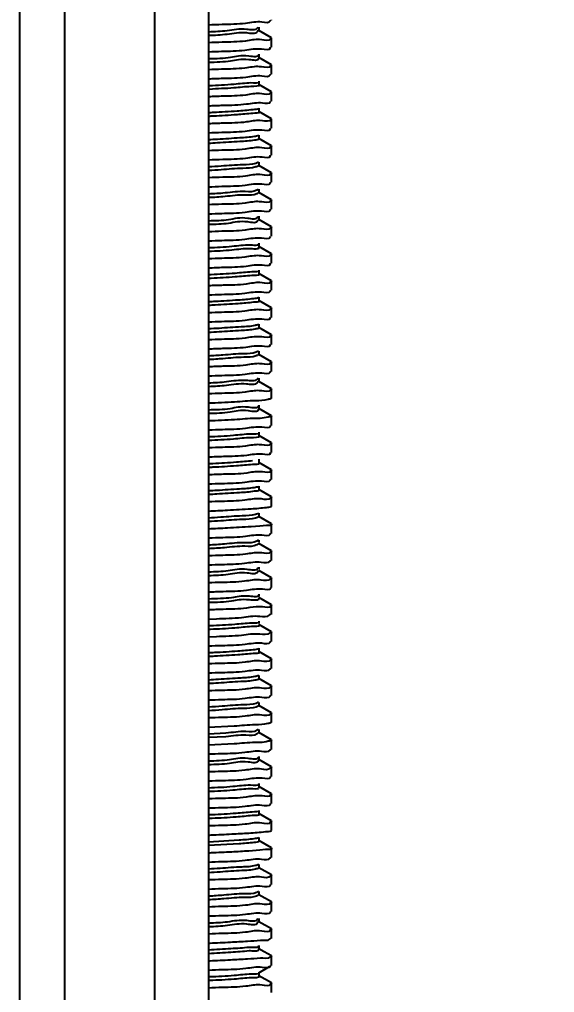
# Model space of a CAD drawing. Extents: x -452079 to 117456, y 3902 to 836955.
# Drawn here: x -256841.9 to -256644.4, y 690894.3 to 691253.5 of the extents above; entities that cross this region are included whole.
import ezdxf
from ezdxf import colors
from ezdxf.entities.mleader import LeaderData, LeaderLine
from ezdxf.math import Vec2, Vec3

# ---------------------------------------------------------------- set-up
doc = ezdxf.new("R2010")
doc.units = 0
doc.header["$LTSCALE"] = 1000
doc.header["$MEASUREMENT"] = 0
doc.linetypes.add('AUDIT_D_160901175043-111', pattern=[0])
doc.linetypes.add('AUDIT_D_160901175043-122', pattern=[0])
doc.layers.add('总说明', color=2, linetype='Continuous')
doc.styles.add('标题文字', font='txt.shx', dxfattribs={"bigfont": 'hztxt.shx'})

msp = doc.modelspace()

# ---------------------------------------------------------------- linework, layer by layer
at = {"layer": '总说明', "color": 2, "linetype": 'Continuous'}
for p, q in [((-256841.87, 691652.51), (-256841.87, 689525.59)), ((-256825.25, 691652.51), (-256825.25, 689525.59)), ((-256792.02, 691652.51), (-256792.02, 689525.59)), ((-256772.08, 691652.51), (-256772.08, 689525.59))]:
    msp.add_line(p, q, dxfattribs=at)
at = {"layer": '总说明', "color": 133, "linetype": 'Continuous'}
for p, q in [((-256748.91, 691253.22), (-256748.81, 691253.33)), ((-256753.84, 691250.7), (-256754.04, 691250.38)), ((-256753.8, 691249.48), (-256754.04, 691249.05)), ((-256748.91, 691246.8), (-256753.53, 691249.47)), ((-256753.42, 691249.35), (-256753.42, 691250.68)), ((-256752.39, 691246.01), (-256753.26, 691246.09)), ((-256749.18, 691246.71), (-256749.24, 691246.4)), ((-256748.91, 691246.8), (-256748.81, 691246.69)), ((-256748.81, 691243.36), (-256748.81, 691246.69)), ((-256748.91, 691243.25), (-256748.81, 691243.36)), ((-256753.78, 691239.23), (-256753.75, 691239.16)), ((-256748.91, 691236.83), (-256753.53, 691239.5)), ((-256753.42, 691239.38), (-256753.42, 691240.71)), ((-256752.53, 691236.03), (-256753.26, 691236.09)), ((-256749.22, 691236.68), (-256749.22, 691236.46)), ((-256748.91, 691236.83), (-256748.81, 691236.72)), ((-256748.81, 691233.39), (-256748.81, 691236.72)), ((-256748.91, 691233.28), (-256748.81, 691233.39)), ((-256748.91, 691226.86), (-256753.53, 691229.53)), ((-256753.42, 691229.41), (-256753.42, 691230.74)), ((-256752.39, 691226.07), (-256753.26, 691226.15)), ((-256749.18, 691226.77), (-256749.24, 691226.46)), ((-256748.91, 691226.86), (-256748.81, 691226.75)), ((-256748.81, 691223.42), (-256748.81, 691226.75)), ((-256753.42, 691219.44), (-256753.42, 691220.77)), ((-256748.91, 691223.32), (-256748.81, 691223.42)), ((-256748.91, 691216.89), (-256753.53, 691219.56)), ((-256748.91, 691216.89), (-256748.81, 691216.78)), ((-256752.18, 691216.12), (-256753.16, 691216.19)), ((-256748.91, 691213.35), (-256748.81, 691213.46)), ((-256748.81, 691213.45), (-256748.81, 691216.78)), ((-256753.42, 691209.47), (-256753.42, 691210.8)), ((-256748.91, 691206.92), (-256753.53, 691209.59)), ((-256752.44, 691206.13), (-256753.26, 691206.2)), ((-256749.2, 691206.77), (-256749.2, 691206.55)), ((-256748.91, 691206.92), (-256748.81, 691206.81)), ((-256748.81, 691203.48), (-256748.81, 691206.81)), ((-256748.91, 691203.38), (-256748.81, 691203.48)), ((-256753.6, 691200.83), (-256754.66, 691200.4)), ((-256748.91, 691196.95), (-256753.53, 691199.62)), ((-256753.42, 691199.5), (-256753.42, 691200.83)), ((-256752.36, 691196.16), (-256753.16, 691196.24)), ((-256749.19, 691196.81), (-256749.2, 691196.56)), ((-256748.91, 691196.95), (-256748.81, 691196.84)), ((-256748.81, 691193.51), (-256748.81, 691196.84)), ((-256748.91, 691193.41), (-256748.81, 691193.51)), ((-256753.73, 691190.92), (-256754.24, 691190.51)), ((-256753.65, 691189.69), (-256754.24, 691189.18)), ((-256748.91, 691186.98), (-256753.53, 691189.65)), ((-256753.42, 691189.53), (-256753.42, 691190.86)), ((-256752.47, 691186.18), (-256753.26, 691186.26)), ((-256749.19, 691186.89), (-256749.25, 691186.58)), ((-256748.91, 691186.98), (-256748.81, 691186.87)), ((-256748.81, 691183.54), (-256748.81, 691186.87)), ((-256748.91, 691183.44), (-256748.81, 691183.54)), ((-256753.88, 691180.8), (-256753.91, 691180.62)), ((-256753.87, 691179.57), (-256753.91, 691179.29)), ((-256748.91, 691177.01), (-256753.53, 691179.68)), ((-256753.42, 691179.56), (-256753.42, 691180.89)), ((-256752.49, 691176.21), (-256753.26, 691176.29)), ((-256749.18, 691176.95), (-256749.27, 691176.61)), ((-256748.91, 691177.01), (-256748.81, 691176.9)), ((-256748.81, 691173.57), (-256748.81, 691176.9)), ((-256753.42, 691169.59), (-256753.42, 691170.92)), ((-256748.91, 691173.47), (-256748.81, 691173.58)), ((-256748.91, 691167.04), (-256753.53, 691169.71)), ((-256749.23, 691166.9), (-256749.23, 691166.67)), ((-256748.91, 691167.04), (-256748.81, 691166.93)), ((-256748.81, 691163.6), (-256748.81, 691166.93)), ((-256752.56, 691166.23), (-256753.26, 691166.3)), ((-256748.91, 691163.5), (-256748.81, 691163.6)), ((-256748.91, 691157.07), (-256753.53, 691159.74)), ((-256753.42, 691159.62), (-256753.42, 691160.95)), ((-256752.28, 691156.29), (-256753.16, 691156.37)), ((-256749.18, 691156.94), (-256749.2, 691156.68)), ((-256748.91, 691157.07), (-256748.81, 691156.96)), ((-256748.81, 691153.63), (-256748.81, 691156.96)), ((-256748.91, 691153.53), (-256748.81, 691153.63)), ((-256748.91, 691147.1), (-256753.53, 691149.77)), ((-256753.42, 691149.65), (-256753.42, 691150.98)), ((-256752.56, 691146.3), (-256753.26, 691146.37)), ((-256749.22, 691147.02), (-256749.28, 691146.72)), ((-256748.91, 691147.1), (-256748.81, 691146.99)), ((-256748.81, 691143.66), (-256748.81, 691146.99)), ((-256748.91, 691143.56), (-256748.81, 691143.67)), ((-256748.91, 691137.13), (-256753.53, 691139.8)), ((-256753.42, 691139.68), (-256753.42, 691141.01)), ((-256752.48, 691136.33), (-256753.26, 691136.4)), ((-256749.21, 691136.98), (-256749.21, 691136.76)), ((-256748.91, 691137.13), (-256748.81, 691137.02)), ((-256748.81, 691133.69), (-256748.81, 691137.02)), ((-256753.65, 691131.07), (-256754.47, 691130.65)), ((-256753.42, 691129.71), (-256753.42, 691131.04)), ((-256748.91, 691133.59), (-256748.81, 691133.69)), ((-256748.91, 691127.16), (-256753.53, 691129.83)), ((-256748.91, 691127.16), (-256748.81, 691127.05)), ((-256752.31, 691126.38), (-256753.16, 691126.45)), ((-256749.19, 691127), (-256749.18, 691126.79)), ((-256748.91, 691123.62), (-256748.81, 691123.73)), ((-256748.81, 691123.73), (-256748.81, 691127.05)), ((-256753.81, 691121.11), (-256754.09, 691120.76)), ((-256753.75, 691119.89), (-256754.09, 691119.43)), ((-256753.42, 691119.74), (-256753.42, 691121.07)), ((-256748.91, 691117.19), (-256753.53, 691119.86)), ((-256752.45, 691116.4), (-256753.26, 691116.47)), ((-256749.19, 691117.09), (-256749.24, 691116.8)), ((-256748.91, 691117.19), (-256748.81, 691117.08)), ((-256748.81, 691113.76), (-256748.81, 691117.08)), ((-256748.91, 691113.65), (-256748.81, 691113.75)), ((-256753.82, 691109.65), (-256753.79, 691109.54)), ((-256753.8, 691110.91), (-256753.79, 691110.87)), ((-256748.91, 691107.22), (-256753.53, 691109.89)), ((-256753.42, 691109.77), (-256753.42, 691111.1)), ((-256753.07, 691106.26), (-256754.76, 691106.23)), ((-256748.91, 691107.22), (-256748.81, 691107.11)), ((-256748.81, 691103.79), (-256748.81, 691107.11)), ((-256748.91, 691103.68), (-256748.81, 691103.79)), ((-256748.91, 691097.25), (-256753.53, 691099.92)), ((-256753.42, 691099.8), (-256753.42, 691101.13)), ((-256752.39, 691096.46), (-256753.26, 691096.54)), ((-256749.2, 691097.13), (-256749.22, 691096.86)), ((-256748.91, 691097.25), (-256748.81, 691097.14)), ((-256748.81, 691093.82), (-256748.81, 691097.14)), ((-256753.42, 691089.83), (-256753.42, 691091.16)), ((-256748.91, 691093.71), (-256748.81, 691093.82)), ((-256748.91, 691087.28), (-256753.53, 691089.95)), ((-256752.18, 691086.51), (-256753.16, 691086.58)), ((-256748.91, 691087.28), (-256748.81, 691087.17)), ((-256748.81, 691083.85), (-256748.81, 691087.17)), ((-256753.42, 691079.86), (-256753.42, 691081.19)), ((-256748.91, 691083.74), (-256748.81, 691083.84)), ((-256748.91, 691077.31), (-256753.53, 691079.98)), ((-256749.21, 691077.24), (-256749.28, 691076.92)), ((-256748.91, 691077.31), (-256748.81, 691077.2)), ((-256748.81, 691073.88), (-256748.81, 691077.2)), ((-256752.53, 691076.51), (-256753.26, 691076.58)), ((-256748.91, 691073.77), (-256748.81, 691073.88)), ((-256753.59, 691071.2), (-256754.74, 691070.78)), ((-256748.91, 691067.34), (-256753.53, 691070.01)), ((-256753.42, 691069.89), (-256753.42, 691071.22)), ((-256753.11, 691066.44), (-256756.32, 691066.24)), ((-256750.74, 691066.73), (-256753.11, 691066.44)), ((-256748.91, 691067.34), (-256748.81, 691067.23)), ((-256748.81, 691063.91), (-256748.81, 691067.23)), ((-256748.91, 691063.8), (-256748.81, 691063.91)), ((-256753.7, 691061.31), (-256754.3, 691060.89)), ((-256748.91, 691057.37), (-256753.53, 691060.04)), ((-256753.42, 691060.58), (-256753.42, 691061.25)), ((-256752.43, 691056.58), (-256753.26, 691056.65)), ((-256749.18, 691057.3), (-256749.26, 691056.97)), ((-256748.91, 691057.37), (-256748.81, 691057.26)), ((-256748.81, 691053.94), (-256748.81, 691057.26)), ((-256748.91, 691053.83), (-256748.81, 691053.94)), ((-256753.87, 691051.24), (-256753.95, 691051)), ((-256753.84, 691050.1), (-256753.95, 691049.67)), ((-256748.91, 691047.4), (-256753.53, 691050.07)), ((-256753.42, 691050.61), (-256753.42, 691051.28)), ((-256752.62, 691046.59), (-256753.26, 691046.66)), ((-256749.23, 691047.32), (-256749.29, 691047.02)), ((-256748.91, 691047.4), (-256748.81, 691047.29)), ((-256748.81, 691043.97), (-256748.81, 691047.29)), ((-256753.42, 691040.64), (-256753.42, 691041.31)), ((-256748.91, 691043.86), (-256748.81, 691043.97)), ((-256753.78, 691039.92), (-256753.69, 691039.78)), ((-256748.91, 691037.43), (-256753.53, 691040.1)), ((-256748.91, 691037.43), (-256748.81, 691037.32)), ((-256748.81, 691034), (-256748.81, 691037.32)), ((-256752.17, 691036.66), (-256753.25, 691036.74)), ((-256748.91, 691033.89), (-256748.81, 691034)), ((-256772.08, 691032.19), (-256769.15, 691032.32)), ((-256748.91, 691027.46), (-256753.53, 691030.13)), ((-256753.42, 691030.67), (-256753.42, 691031.34)), ((-256771.41, 691029.66), (-256772.08, 691029.62)), ((-256771.41, 691028.33), (-256772.08, 691028.29)), ((-256749.11, 691027.49), (-256749.44, 691027.07)), ((-256748.91, 691027.46), (-256748.81, 691027.35)), ((-256748.81, 691024.03), (-256748.81, 691027.35)), ((-256769.15, 691025.67), (-256772.08, 691025.54)), ((-256748.91, 691023.92), (-256748.81, 691024.03)), ((-256748.91, 691017.49), (-256753.53, 691020.16)), ((-256753.42, 691020.04), (-256753.42, 691021.37)), ((-256752.49, 691016.69), (-256753.26, 691016.77)), ((-256749.19, 691017.41), (-256749.26, 691017.1)), ((-256748.91, 691017.49), (-256748.81, 691017.38)), ((-256748.81, 691014.06), (-256748.81, 691017.38)), ((-256748.91, 691013.95), (-256748.81, 691014.06)), ((-256748.91, 691007.52), (-256753.53, 691010.19)), ((-256753.42, 691010.07), (-256753.42, 691011.4)), ((-256752.51, 691006.72), (-256753.26, 691006.79)), ((-256749.21, 691007.45), (-256749.28, 691007.13)), ((-256748.91, 691007.52), (-256748.81, 691007.41)), ((-256748.81, 691004.09), (-256748.81, 691007.41)), ((-256753.63, 691001.45), (-256754.54, 691001.03)), ((-256753.42, 691000.1), (-256753.42, 691001.43)), ((-256748.91, 691003.98), (-256748.81, 691004.09)), ((-256748.91, 690997.55), (-256753.53, 691000.22)), ((-256752.48, 690996.75), (-256753.26, 690996.83)), ((-256749.18, 690997.48), (-256749.27, 690997.15)), ((-256748.91, 690997.55), (-256748.81, 690997.44)), ((-256748.81, 690994.12), (-256748.81, 690997.44)), ((-256772.08, 690992.31), (-256762.65, 690992.75)), ((-256753.78, 690991.52), (-256754.14, 690991.14)), ((-256753.42, 690990.13), (-256753.42, 690991.46)), ((-256748.91, 690994.01), (-256748.81, 690994.12)), ((-256765.66, 690990.09), (-256772.08, 690989.74)), ((-256765.66, 690988.76), (-256772.08, 690988.41)), ((-256753.71, 690990.29), (-256754.14, 690989.81)), ((-256748.91, 690987.58), (-256753.53, 690990.25)), ((-256748.91, 690987.58), (-256748.81, 690987.47)), ((-256748.81, 690984.15), (-256748.81, 690987.47)), ((-256762.65, 690986.11), (-256772.08, 690985.66)), ((-256753.07, 690986.6), (-256754.91, 690986.58)), ((-256748.91, 690984.04), (-256748.81, 690984.15)), ((-256753.85, 690980.08), (-256753.83, 690979.92)), ((-256753.84, 690981.33), (-256753.83, 690981.24)), ((-256748.91, 690977.61), (-256753.53, 690980.28)), ((-256753.42, 690980.16), (-256753.42, 690981.49)), ((-256752.57, 690976.81), (-256753.26, 690976.87)), ((-256749.22, 690977.53), (-256749.29, 690977.23)), ((-256748.91, 690977.61), (-256748.81, 690977.5)), ((-256748.81, 690974.18), (-256748.81, 690977.5)), ((-256748.91, 690974.07), (-256748.81, 690974.18)), ((-256748.91, 690967.64), (-256753.53, 690970.31)), ((-256753.42, 690970.19), (-256753.42, 690971.52)), ((-256752.26, 690966.87), (-256753.16, 690966.94)), ((-256749.18, 690967.5), (-256749.19, 690967.25)), ((-256748.91, 690967.64), (-256748.81, 690967.53)), ((-256748.81, 690964.21), (-256748.81, 690967.53)), ((-256748.91, 690964.1), (-256748.81, 690964.21)), ((-256748.91, 690957.67), (-256753.53, 690960.34)), ((-256753.42, 690960.22), (-256753.42, 690961.55)), ((-256752.48, 690956.87), (-256753.26, 690956.95)), ((-256749.21, 690957.52), (-256749.21, 690957.3)), ((-256748.91, 690957.67), (-256748.81, 690957.56)), ((-256748.81, 690954.24), (-256748.81, 690957.56)), ((-256753.42, 690950.25), (-256753.42, 690951.58)), ((-256748.91, 690954.13), (-256748.81, 690954.24)), ((-256760.82, 690950.53), (-256772.08, 690949.86)), ((-256760.82, 690949.2), (-256772.08, 690948.53)), ((-256748.91, 690947.7), (-256753.53, 690950.37)), ((-256748.91, 690947.7), (-256748.81, 690947.59)), ((-256748.81, 690944.27), (-256748.81, 690947.59)), ((-256753.13, 690946.83), (-256757.18, 690946.54)), ((-256751.11, 690947.05), (-256753.13, 690946.83)), ((-256748.91, 690944.16), (-256748.81, 690944.27)), ((-256748.91, 690937.73), (-256753.53, 690940.4)), ((-256753.42, 690940.28), (-256753.42, 690941.61)), ((-256752.5, 690936.93), (-256753.26, 690937)), ((-256749.2, 690937.67), (-256749.28, 690937.34)), ((-256748.91, 690937.73), (-256748.81, 690937.62)), ((-256748.81, 690934.3), (-256748.81, 690937.62)), ((-256748.91, 690934.19), (-256748.81, 690934.3)), ((-256753.68, 690931.69), (-256754.36, 690931.27)), ((-256748.91, 690927.76), (-256753.53, 690930.43)), ((-256753.42, 690930.31), (-256753.42, 690931.64)), ((-256752.35, 690926.98), (-256753.16, 690927.05)), ((-256749.19, 690927.6), (-256749.18, 690927.4)), ((-256748.91, 690927.76), (-256748.81, 690927.65)), ((-256748.81, 690924.33), (-256748.81, 690927.65)), ((-256748.91, 690924.22), (-256748.81, 690924.33)), ((-256753.86, 690921.67), (-256754, 690921.38)), ((-256753.82, 690920.45), (-256754, 690920.05)), ((-256748.91, 690917.79), (-256753.53, 690920.46)), ((-256753.42, 690920.34), (-256753.42, 690921.67)), ((-256752.39, 690917), (-256753.26, 690917.08)), ((-256749.2, 690917.67), (-256749.22, 690917.4)), ((-256748.91, 690917.79), (-256748.81, 690917.68)), ((-256748.81, 690914.36), (-256748.81, 690917.68)), ((-256753.42, 690910.37), (-256753.42, 690911.7)), ((-256748.91, 690914.25), (-256748.81, 690914.36)), ((-256753.75, 690910.22), (-256753.73, 690910.16)), ((-256751.58, 690909.37), (-256753.53, 690910.49)), ((-256748.91, 690907.82), (-256751.58, 690909.37)), ((-256749.11, 690907.84), (-256749.4, 690907.44)), ((-256748.91, 690907.82), (-256748.81, 690907.71)), ((-256748.91, 690904.28), (-256748.81, 690904.39)), ((-256748.81, 690904.39), (-256748.81, 690907.71)), ((-256753.53, 690901.6), (-256749.59, 690903.88)), ((-256753.42, 690900.4), (-256753.42, 690901.73)), ((-256748.91, 690897.85), (-256753.53, 690900.52)), ((-256749.19, 690897.74), (-256749.22, 690897.45)), ((-256748.91, 690897.85), (-256748.81, 690897.74)), ((-256748.81, 690894.42), (-256748.81, 690897.74)), ((-256752.34, 690897.07), (-256753.16, 690897.14)), ((-256748.91, 690894.31), (-256748.81, 690894.42))]:
    msp.add_line(p, q, dxfattribs=at)
for points, start_tangent, end_tangent in [([(-256772.08, 691251.56), (-256767.09, 691251.75), (-256758.42, 691252.21), (-256752.39, 691252.66)], (0.998881, 0.047296), (0.992451, -0.122643)), ([(-256752.39, 691252.66), (-256749.22, 691253.11), (-256749.19, 691253.26)], (0.992451, -0.122643), (0.121717, 0.992565)), ([(-256754.04, 691250.38), (-256758, 691249.86), (-256765.24, 691249.34), (-256772.08, 691248.89)], (-0.600312, -0.799766), (-0.999632, -0.027141)), ([(-256754.04, 691249.05), (-256758, 691248.53), (-256765.24, 691248.01), (-256772.08, 691247.56)], (-0.600312, -0.799766), (-0.999632, -0.027141)), ([(-256753.26, 691246.09), (-256758.42, 691245.56), (-256767.09, 691245.1), (-256772.08, 691244.92)], (-0.998277, 0.058669), (-0.998881, -0.047296)), ([(-256749.24, 691246.4), (-256752.39, 691246.01)], (-0.319082, -0.947727), (-0.992451, 0.122643)), ([(-256772.08, 691241.59), (-256767.25, 691241.77), (-256758.69, 691242.22), (-256752.53, 691242.67)], (0.998895, 0.047008), (0.993224, -0.116218)), ([(-256752.53, 691242.67), (-256749.22, 691243.14), (-256749.22, 691243.25)], (0.993224, -0.116218), (-0.023199, 0.999731)), ([(-256753.75, 691240.49), (-256757.17, 691239.97), (-256763.96, 691239.45), (-256772.08, 691238.96)], (0.292814, -0.956169), (-0.999615, -0.027745)), ([(-256753.75, 691239.16), (-256757.17, 691238.64), (-256763.96, 691238.12), (-256772.08, 691237.63)], (0.292814, -0.956169), (-0.999615, -0.027745)), ([(-256753.76, 691240.5), (-256753.75, 691240.49)], (0.315738, -0.948846), (0.292815, -0.956169)), ([(-256753.26, 691236.09), (-256758.69, 691235.58), (-256767.25, 691235.13), (-256772.08, 691234.95)], (-0.997592, 0.069359), (-0.998895, -0.047008)), ([(-256749.22, 691236.46), (-256752.53, 691236.03)], (-0.122068, -0.992522), (-0.993224, 0.116218)), ([(-256772.08, 691231.62), (-256766.8, 691231.82), (-256758.33, 691232.27), (-256752.39, 691232.72)], (0.998841, 0.048123), (0.992533, -0.121979)), ([(-256752.39, 691232.72), (-256749.22, 691233.17), (-256749.19, 691233.32)], (0.992533, -0.121979), (0.126768, 0.991932)), ([(-256756.42, 691230.08), (-256762.74, 691229.56), (-256771.82, 691229.03), (-256772.08, 691229.02)], (-0.999328, -0.036646), (-0.999003, -0.04465)), ([(-256756.42, 691228.75), (-256762.74, 691228.23), (-256771.82, 691227.71), (-256772.08, 691227.69)], (-0.999328, -0.036646), (-0.999003, -0.04465)), ([(-256753.55, 691230.59), (-256756.42, 691230.08)], (0.608518, -0.79354), (-0.999328, -0.036646)), ([(-256753.57, 691229.28), (-256753.55, 691229.27), (-256756.42, 691228.75)], (0.655154, -0.755495), (-0.999328, -0.036646)), ([(-256753.26, 691226.15), (-256758.33, 691225.63), (-256766.8, 691225.18), (-256772.08, 691224.98)], (-0.998401, 0.056532), (-0.998841, -0.048123)), ([(-256749.24, 691226.46), (-256752.39, 691226.07)], (-0.325584, -0.945513), (-0.992533, 0.121979)), ([(-256772.08, 691221.65), (-256766.72, 691221.86), (-256758.07, 691222.32), (-256752.18, 691222.77)], (0.998844, 0.048068), (0.994397, -0.10571)), ([(-256753.49, 691220.59), (-256755.75, 691220.19)], (-0.807946, -0.589257), (-0.994213, -0.107428)), ([(-256752.18, 691222.77), (-256749.17, 691223.21), (-256749.17, 691223.29)], (0.994397, -0.10571), (-0.079279, 0.996852)), ([(-256755.75, 691220.19), (-256761.58, 691219.66), (-256770.29, 691219.14), (-256772.08, 691219.05)], (-0.994213, -0.107428), (-0.998643, -0.052069)), ([(-256755.75, 691218.86), (-256761.58, 691218.34), (-256770.29, 691217.81), (-256772.08, 691217.72)], (-0.994213, -0.107428), (-0.998643, -0.052069)), ([(-256753.46, 691219.4), (-256753.44, 691219.38), (-256755.75, 691218.86)], (0.662529, -0.749036), (-0.994213, -0.107428)), ([(-256753.16, 691216.19), (-256758.07, 691215.67), (-256766.72, 691215.21), (-256772.08, 691215.01)], (-0.99905, 0.043586), (-0.998844, -0.048068)), ([(-256752.44, 691212.77), (-256749.2, 691213.23), (-256749.2, 691213.33)], (0.993561, -0.113295), (-0.044825, 0.998995)), ([(-256749.18, 691216.72), (-256749.17, 691216.57), (-256752.18, 691216.12)], (0.147216, -0.989104), (-0.994397, 0.10571)), ([(-256772.08, 691211.68), (-256767.23, 691211.86), (-256758.56, 691212.32), (-256752.44, 691212.77)], (0.998895, 0.046996), (0.993561, -0.113295)), ([(-256755.17, 691210.29), (-256760.49, 691209.77), (-256768.82, 691209.25), (-256772.08, 691209.07)], (-0.983389, -0.181512), (-0.99861, -0.052711)), ([(-256753.54, 691210.71), (-256755.17, 691210.29)], (-0.886759, -0.462232), (-0.983389, -0.181512)), ([(-256755.17, 691208.96), (-256760.49, 691208.44), (-256768.82, 691207.92), (-256772.08, 691207.74)], (-0.983389, -0.181512), (-0.99861, -0.052711)), ([(-256753.26, 691206.2), (-256758.56, 691205.67), (-256767.23, 691205.22), (-256772.08, 691205.04)], (-0.998136, 0.061035), (-0.998895, -0.046996)), ([(-256753.43, 691209.47), (-256755.17, 691208.96)], (-0.427974, -0.903791), (-0.983389, -0.181512)), ([(-256749.2, 691206.55), (-256752.44, 691206.13)], (-0.100875, -0.994899), (-0.993561, 0.113295)), ([(-256772.08, 691201.71), (-256766.86, 691201.91), (-256758.4, 691202.36), (-256752.36, 691202.81)], (0.998847, 0.048007), (0.993239, -0.116085)), ([(-256752.36, 691202.81), (-256749.2, 691203.26), (-256749.19, 691203.38)], (0.993239, -0.116085), (0.005774, 0.999983)), ([(-256754.66, 691200.4), (-256759.47, 691199.88), (-256767.39, 691199.36), (-256772.08, 691199.08)], (-0.95493, -0.29683), (-0.998813, -0.0487)), ([(-256754.66, 691199.07), (-256759.47, 691198.55), (-256767.39, 691198.03), (-256772.08, 691197.75)], (-0.95493, -0.29683), (-0.998813, -0.0487)), ([(-256753.5, 691199.58), (-256754.66, 691199.07)], (-0.688777, -0.724973), (-0.95493, -0.29683)), ([(-256753.16, 691196.24), (-256758.4, 691195.71), (-256766.86, 691195.26), (-256772.08, 691195.07)], (-0.998047, 0.06246), (-0.998847, -0.048007)), ([(-256749.2, 691196.56), (-256752.36, 691196.16)], (-0.179223, -0.983808), (-0.993239, 0.116085)), ([(-256772.08, 691191.74), (-256767.19, 691191.93), (-256758.59, 691192.38), (-256752.47, 691192.83)], (0.998886, 0.047196), (0.992296, -0.123889)), ([(-256752.47, 691192.83), (-256749.23, 691193.28), (-256749.2, 691193.44)], (0.992296, -0.123889), (0.129038, 0.99164)), ([(-256754.24, 691190.51), (-256758.52, 691189.99), (-256766.01, 691189.47), (-256772.08, 691189.08)], (-0.840791, -0.54136), (-0.999283, -0.037857)), ([(-256754.24, 691189.18), (-256758.52, 691188.66), (-256766.01, 691188.14), (-256772.08, 691187.75)], (-0.840791, -0.54136), (-0.999283, -0.037857)), ([(-256753.26, 691186.26), (-256758.59, 691185.73), (-256767.19, 691185.28), (-256772.08, 691185.1)], (-0.99782, 0.065999), (-0.998886, -0.047197)), ([(-256749.25, 691186.58), (-256752.47, 691186.18)], (-0.318638, -0.947876), (-0.992297, 0.123881)), ([(-256772.08, 691181.77), (-256767.24, 691181.95), (-256758.57, 691182.41), (-256752.49, 691182.86)], (0.9989, 0.046897), (0.992188, -0.124754)), ([(-256752.49, 691182.86), (-256749.25, 691183.31), (-256749.2, 691183.5)], (0.992188, -0.124754), (0.205146, 0.978731)), ([(-256753.91, 691180.62), (-256757.64, 691180.1), (-256764.69, 691179.58), (-256772.08, 691179.11)], (-0.240787, -0.970578), (-0.999761, -0.021859)), ([(-256753.91, 691179.29), (-256757.64, 691178.77), (-256764.69, 691178.25), (-256772.08, 691177.78)], (-0.240787, -0.970578), (-0.999761, -0.021859)), ([(-256753.26, 691176.29), (-256758.57, 691175.76), (-256767.24, 691175.31), (-256772.08, 691175.13)], (-0.997858, 0.065415), (-0.9989, -0.046897)), ([(-256749.27, 691176.61), (-256752.49, 691176.21)], (-0.399863, -0.916575), (-0.992188, 0.124754)), ([(-256772.08, 691171.8), (-256767.21, 691171.98), (-256758.72, 691172.43), (-256752.56, 691172.88)], (0.99889, 0.047104), (0.993135, -0.116975)), ([(-256756.85, 691170.21), (-256763.44, 691169.69), (-256772.08, 691169.19)], (-0.999848, 0.017408), (-0.999356, -0.03588)), ([(-256753.66, 691170.73), (-256756.85, 691170.21)], (0.509205, -0.860645), (-0.999848, 0.017408)), ([(-256753.66, 691170.73), (-256753.65, 691170.72)], (0.509204, -0.860646), (0.490604, -0.871383)), ([(-256752.56, 691172.88), (-256749.23, 691173.35), (-256749.22, 691173.46)], (0.993135, -0.116975), (-0.015874, 0.999874)), ([(-256756.85, 691168.88), (-256763.44, 691168.36), (-256772.08, 691167.86)], (-0.999848, 0.017408), (-0.999356, -0.03588)), ([(-256753.67, 691169.42), (-256753.66, 691169.4), (-256756.85, 691168.88)], (0.544306, -0.838887), (-0.999848, 0.017408)), ([(-256749.23, 691166.67), (-256752.56, 691166.23)], (-0.129241, -0.991613), (-0.993135, 0.116975)), ([(-256753.26, 691166.3), (-256758.72, 691165.79), (-256767.21, 691165.34), (-256772.08, 691165.16)], (-0.997421, 0.071777), (-0.99889, -0.047104)), ([(-256772.08, 691161.83), (-256766.67, 691162.04), (-256758.17, 691162.5), (-256752.28, 691162.94)], (0.998829, 0.048377), (0.993415, -0.11457)), ([(-256752.28, 691162.94), (-256749.19, 691163.39), (-256749.18, 691163.5)], (0.993415, -0.11457), (0.007565, 0.999971)), ([(-256756.13, 691160.32), (-256762.24, 691159.8), (-256771.17, 691159.28), (-256772.08, 691159.23)], (-0.997675, -0.068158), (-0.998804, -0.048904)), ([(-256753.5, 691160.84), (-256756.13, 691160.32)], (0.630837, -0.775916), (-0.997675, -0.068158)), ([(-256753.51, 691159.53), (-256753.5, 691159.51), (-256756.13, 691158.99)], (0.686531, -0.727101), (-0.997675, -0.068158)), ([(-256756.13, 691158.99), (-256762.24, 691158.47), (-256771.17, 691157.95), (-256772.08, 691157.9)], (-0.997675, -0.068158), (-0.998804, -0.048904)), ([(-256753.16, 691156.37), (-256758.17, 691155.85), (-256766.67, 691155.39), (-256772.08, 691155.19)], (-0.998532, 0.054161), (-0.998829, -0.048377)), ([(-256749.2, 691156.68), (-256752.28, 691156.29)], (-0.191501, -0.981492), (-0.993415, 0.11457)), ([(-256772.08, 691151.86), (-256767.26, 691152.04), (-256758.69, 691152.49), (-256752.56, 691152.94)], (0.998896, 0.046977), (0.992145, -0.125089)), ([(-256752.56, 691152.94), (-256749.27, 691153.39), (-256749.23, 691153.58)], (0.992145, -0.125089), (0.152492, 0.988305)), ([(-256755.5, 691150.43), (-256761.11, 691149.91), (-256769.66, 691149.39), (-256772.08, 691149.26)], (-0.990656, -0.136386), (-0.998625, -0.052415)), ([(-256755.5, 691149.1), (-256761.11, 691148.58), (-256769.66, 691148.06), (-256772.08, 691147.93)], (-0.990656, -0.136386), (-0.998625, -0.052415)), ([(-256753.51, 691150.83), (-256755.5, 691150.43)], (-0.874525, -0.48498), (-0.990656, -0.136386)), ([(-256753.43, 691149.64), (-256753.42, 691149.62), (-256755.5, 691149.1)], (0.512034, -0.858965), (-0.990656, -0.136386)), ([(-256753.26, 691146.37), (-256758.69, 691145.85), (-256767.26, 691145.4), (-256772.08, 691145.22)], (-0.997338, 0.072918), (-0.998896, -0.046977)), ([(-256749.28, 691146.72), (-256752.56, 691146.3)], (-0.330825, -0.943692), (-0.992145, 0.125089)), ([(-256772.08, 691141.89), (-256767.25, 691142.07), (-256758.63, 691142.53), (-256752.48, 691142.98)], (0.998897, 0.046957), (0.993401, -0.114695)), ([(-256752.48, 691142.98), (-256749.21, 691143.44), (-256749.21, 691143.55)], (0.993401, -0.114695), (-0.035242, 0.999379)), ([(-256754.94, 691140.54), (-256760.05, 691140.02), (-256768.21, 691139.5), (-256772.08, 691139.27)], (-0.97506, -0.221942), (-0.998668, -0.051594)), ([(-256754.94, 691139.21), (-256760.05, 691138.69), (-256768.21, 691138.17), (-256772.08, 691137.94)], (-0.97506, -0.221942), (-0.998668, -0.051594)), ([(-256753.57, 691140.95), (-256754.94, 691140.54)], (-0.877303, -0.479938), (-0.97506, -0.221942)), ([(-256753.45, 691139.71), (-256754.94, 691139.21)], (-0.645817, -0.763493), (-0.97506, -0.221942)), ([(-256753.26, 691136.4), (-256758.63, 691135.88), (-256767.25, 691135.43), (-256772.08, 691135.25)], (-0.997892, 0.064897), (-0.998897, -0.046957)), ([(-256749.21, 691136.76), (-256752.48, 691136.33)], (-0.110289, -0.9939), (-0.993401, 0.114695)), ([(-256772.08, 691131.92), (-256766.76, 691132.13), (-256758.31, 691132.58), (-256752.31, 691133.03)], (0.998839, 0.048165), (0.993885, -0.110416)), ([(-256754.47, 691130.65), (-256759.06, 691130.13), (-256766.8, 691129.61), (-256772.08, 691129.28)], (-0.926954, -0.375174), (-0.998974, -0.045278)), ([(-256752.31, 691133.03), (-256749.18, 691133.48), (-256749.18, 691133.57)], (0.993885, -0.110416), (-0.050487, 0.998725)), ([(-256754.47, 691129.32), (-256759.06, 691128.8), (-256766.8, 691128.28), (-256772.08, 691127.95)], (-0.926954, -0.375174), (-0.998974, -0.045278)), ([(-256753.55, 691129.83), (-256754.47, 691129.32)], (-0.665174, -0.746688), (-0.926954, -0.375174)), ([(-256753.16, 691126.45), (-256758.31, 691125.93), (-256766.76, 691125.48), (-256772.08, 691125.28)], (-0.998447, 0.055708), (-0.998839, -0.048165)), ([(-256752.45, 691123.04), (-256749.23, 691123.5), (-256749.2, 691123.65)], (0.992401, -0.123048), (0.108519, 0.994094)), ([(-256749.18, 691126.79), (-256752.31, 691126.38)], (-0.106056, -0.99436), (-0.993885, 0.110416)), ([(-256772.08, 691121.95), (-256767.15, 691122.14), (-256758.56, 691122.59), (-256752.45, 691123.04)], (0.998881, 0.047288), (0.992401, -0.123048)), ([(-256754.09, 691120.76), (-256758.14, 691120.24), (-256765.45, 691119.72), (-256772.08, 691119.28)], (-0.691608, -0.722273), (-0.999544, -0.030187)), ([(-256754.09, 691119.43), (-256758.14, 691118.91), (-256765.45, 691118.39), (-256772.08, 691117.96)], (-0.691608, -0.722273), (-0.999544, -0.030187)), ([(-256753.26, 691116.47), (-256758.56, 691115.95), (-256767.15, 691115.49), (-256772.08, 691115.31)], (-0.997927, 0.064354), (-0.998881, -0.047288)), ([(-256749.24, 691116.8), (-256752.45, 691116.4)], (-0.297036, -0.954866), (-0.992401, 0.123048)), ([(-256772.08, 691111.94), (-256762.5, 691112.4), (-256754.76, 691112.88)], (0.999271, 0.038179), (0.999899, 0.014226)), ([(-256754.76, 691112.88), (-256750.09, 691113.35), (-256748.97, 691113.75)], (0.999899, 0.014226), (0.859509, 0.51112)), ([(-256753.79, 691110.87), (-256757.3, 691110.35), (-256764.16, 691109.82), (-256772.08, 691109.35)], (0.169916, -0.985459), (-0.999672, -0.025605)), ([(-256753.79, 691109.54), (-256757.3, 691109.02), (-256764.16, 691108.5), (-256772.08, 691108.02)], (0.169916, -0.985459), (-0.999672, -0.025605)), ([(-256754.76, 691106.23), (-256762.5, 691105.75), (-256772.08, 691105.3)], (-0.999899, -0.014226), (-0.999271, -0.038179)), ([(-256750.09, 691106.71), (-256753.07, 691106.26)], (-0.964994, -0.262273), (-0.999217, -0.039577)), ([(-256748.88, 691107.17), (-256750.09, 691106.71)], (-0.702693, -0.711493), (-0.964994, -0.262273)), ([(-256772.08, 691102.01), (-256766.96, 691102.21), (-256758.47, 691102.66), (-256752.39, 691103.11)], (0.998857, 0.04779), (0.992906, -0.118901)), ([(-256752.39, 691103.11), (-256749.21, 691103.56), (-256749.2, 691103.69)], (0.992906, -0.118901), (0.037511, 0.999296)), ([(-256756.54, 691100.45), (-256762.92, 691099.93), (-256772.08, 691099.41)], (-0.999725, -0.023457), (-0.999085, -0.042764)), ([(-256756.54, 691099.13), (-256762.92, 691098.6), (-256772.08, 691098.08)], (-0.999725, -0.023457), (-0.999085, -0.042764)), ([(-256753.57, 691100.97), (-256756.54, 691100.45)], (0.586456, -0.809981), (-0.999725, -0.023457)), ([(-256753.59, 691099.66), (-256753.58, 691099.65), (-256756.54, 691099.13)], (0.634076, -0.773271), (-0.999725, -0.023457)), ([(-256753.26, 691096.54), (-256758.47, 691096.01), (-256766.96, 691095.56), (-256772.08, 691095.37)], (-0.998251, 0.059117), (-0.998857, -0.04779)), ([(-256749.22, 691096.86), (-256752.39, 691096.46)], (-0.217048, -0.976161), (-0.992906, 0.118901)), ([(-256772.08, 691092.04), (-256766.56, 691092.26), (-256758.01, 691092.72), (-256752.18, 691093.16)], (0.998826, 0.048448), (0.994776, -0.102082)), ([(-256752.18, 691093.16), (-256749.15, 691093.61), (-256749.16, 691093.68)], (0.994776, -0.102082), (-0.106244, 0.99434)), ([(-256755.85, 691090.56), (-256761.76, 691090.04), (-256770.53, 691089.52), (-256772.08, 691089.44)], (-0.995299, -0.096851), (-0.998676, -0.051438)), ([(-256755.85, 691089.23), (-256761.76, 691088.71), (-256770.53, 691088.19), (-256772.08, 691088.11)], (-0.995299, -0.096851), (-0.998676, -0.051438)), ([(-256753.47, 691089.78), (-256753.46, 691089.75), (-256755.85, 691089.23)], (0.67988, -0.733323), (-0.995299, -0.096851)), ([(-256753.16, 691086.58), (-256758.01, 691086.07), (-256766.56, 691085.61), (-256772.08, 691085.4)], (-0.999163, 0.0409), (-0.998826, -0.048448)), ([(-256749.17, 691087.11), (-256749.15, 691086.96), (-256752.18, 691086.51)], (0.174037, -0.984739), (-0.994776, 0.102082)), ([(-256772.08, 691082.07), (-256767.23, 691082.25), (-256758.65, 691082.71), (-256752.53, 691083.16)], (0.998892, 0.047055), (0.992157, -0.124997)), ([(-256755.25, 691080.67), (-256760.65, 691080.15), (-256769.05, 691079.63), (-256772.08, 691079.46)], (-0.985739, -0.168282), (-0.998598, -0.052937)), ([(-256753.54, 691081.08), (-256755.25, 691080.67)], (-0.887005, -0.461759), (-0.985739, -0.168282)), ([(-256752.53, 691083.16), (-256749.27, 691083.6), (-256749.23, 691083.79)], (0.992157, -0.124997), (0.16345, 0.986552)), ([(-256755.25, 691079.34), (-256760.65, 691078.82), (-256769.05, 691078.3), (-256772.08, 691078.13)], (-0.985739, -0.168282), (-0.998598, -0.052937)), ([(-256753.42, 691079.86), (-256755.25, 691079.34)], (-0.185893, -0.98257), (-0.985739, -0.168282)), ([(-256749.28, 691076.92), (-256752.53, 691076.51)], (-0.345802, -0.938308), (-0.992157, 0.124997)), ([(-256753.26, 691076.58), (-256758.65, 691076.06), (-256767.23, 691075.61), (-256772.08, 691075.43)], (-0.997534, 0.070186), (-0.998892, -0.047055)), ([(-256756.32, 691072.89), (-256750.74, 691073.38), (-256748.91, 691073.77)], (0.998921, 0.046448), (0.886597, 0.462542)), ([(-256772.08, 691072.06), (-256765.13, 691072.39), (-256756.32, 691072.89)], (0.999127, 0.041782), (0.998921, 0.046448)), ([(-256754.74, 691070.78), (-256759.62, 691070.26), (-256767.61, 691069.74), (-256772.08, 691069.48)], (-0.961899, -0.273406), (-0.99884, -0.048143)), ([(-256753.49, 691069.95), (-256754.74, 691069.45)], (-0.688103, -0.725613), (-0.961899, -0.273406)), ([(-256754.74, 691069.45), (-256759.62, 691068.93), (-256767.61, 691068.41), (-256772.08, 691068.15)], (-0.961899, -0.273406), (-0.99884, -0.048143)), ([(-256756.32, 691066.24), (-256765.13, 691065.74), (-256772.08, 691065.41)], (-0.998921, -0.046448), (-0.999127, -0.041782)), ([(-256748.81, 691067.23), (-256750.74, 691066.73)], (0.105758, -0.994392), (-0.988947, -0.148272)), ([(-256772.08, 691062.13), (-256766.85, 691062.33), (-256758.4, 691062.78), (-256752.43, 691063.22)], (0.998849, 0.047965), (0.992368, -0.123309)), ([(-256752.43, 691063.22), (-256749.24, 691063.67), (-256749.19, 691063.85)], (0.992368, -0.123309), (0.177236, 0.984168)), ([(-256754.3, 691060.89), (-256758.66, 691060.37), (-256766.23, 691059.85), (-256772.08, 691059.48)], (-0.873237, -0.487296), (-0.999189, -0.040262)), ([(-256754.3, 691059.56), (-256758.66, 691059.04), (-256766.23, 691058.52), (-256772.08, 691058.15)], (-0.873237, -0.487296), (-0.999189, -0.040262)), ([(-256753.6, 691060.09), (-256754.3, 691059.56)], (-0.555075, -0.8318), (-0.873237, -0.487296)), ([(-256753.26, 691056.65), (-256758.4, 691056.14), (-256766.85, 691055.69), (-256772.08, 691055.49)], (-0.998235, 0.05938), (-0.998849, -0.047965)), ([(-256749.26, 691056.97), (-256752.43, 691056.58)], (-0.376431, -0.926444), (-0.992368, 0.123309)), ([(-256772.08, 691052.16), (-256767.33, 691052.34), (-256758.77, 691052.79), (-256752.62, 691053.24)], (0.998904, 0.046805), (0.992123, -0.125269)), ([(-256752.62, 691053.24), (-256749.28, 691053.69), (-256749.24, 691053.87)], (0.992123, -0.125269), (0.138161, 0.99041)), ([(-256753.95, 691051), (-256757.78, 691050.48), (-256764.9, 691049.96), (-256772.08, 691049.5)], (-0.393195, -0.919455), (-0.999735, -0.023035)), ([(-256753.95, 691049.67), (-256757.78, 691049.15), (-256764.9, 691048.63), (-256772.08, 691048.17)], (-0.393195, -0.919455), (-0.999735, -0.023035)), ([(-256753.26, 691046.66), (-256758.77, 691046.14), (-256767.33, 691045.69), (-256772.08, 691045.52)], (-0.996939, 0.078188), (-0.998904, -0.046805)), ([(-256749.29, 691047.02), (-256752.62, 691046.59)], (-0.309936, -0.950758), (-0.992123, 0.125269)), ([(-256772.08, 691042.19), (-256766.71, 691042.4), (-256758.06, 691042.86), (-256752.17, 691043.31)], (0.998843, 0.048094), (0.994508, -0.104657)), ([(-256753.69, 691041.11), (-256756.97, 691040.59), (-256763.63, 691040.07), (-256772.08, 691039.58)], (0.445337, -0.895363), (-0.999459, -0.032883)), ([(-256753.69, 691041.11), (-256753.69, 691041.1)], (0.445337, -0.895363), (0.436633, -0.89964)), ([(-256752.17, 691043.31), (-256749.16, 691043.76), (-256749.17, 691043.83)], (0.994508, -0.104657), (-0.087546, 0.99616)), ([(-256753.69, 691039.78), (-256756.97, 691039.26), (-256763.63, 691038.74), (-256772.08, 691038.25)], (0.445337, -0.895363), (-0.999459, -0.032883)), ([(-256749.18, 691037.26), (-256749.16, 691037.11), (-256752.17, 691036.66)], (0.155313, -0.987865), (-0.994508, 0.104657)), ([(-256753.25, 691036.74), (-256758.06, 691036.22), (-256766.71, 691035.75), (-256772.08, 691035.55)], (-0.99936, 0.035767), (-0.998843, -0.048094)), ([(-256753.19, 691033.25), (-256749.44, 691033.72), (-256749.17, 691034.05)], (0.994954, -0.100336), (0.529618, 0.848236)), ([(-256756.24, 691030.7), (-256762.42, 691030.18), (-256771.41, 691029.66)], (-0.998377, -0.056946), (-0.998671, -0.051533)), ([(-256769.15, 691032.32), (-256759.91, 691032.78), (-256753.19, 691033.25)], (0.99896, 0.045596), (0.994954, -0.100336)), ([(-256753.52, 691031.22), (-256756.24, 691030.7)], (0.629538, -0.77697), (-0.998377, -0.056946)), ([(-256756.24, 691029.37), (-256762.42, 691028.85), (-256771.41, 691028.33)], (-0.998377, -0.056946), (-0.998671, -0.051533)), ([(-256753.28, 691026.61), (-256759.91, 691026.14), (-256769.15, 691025.67)], (-0.995613, 0.093564), (-0.99896, -0.045596)), ([(-256753.63, 691029.99), (-256753.52, 691029.89), (-256756.24, 691029.37)], (0.818896, -0.573941), (-0.998377, -0.056946)), ([(-256749.44, 691027.07), (-256753.19, 691026.6), (-256753.28, 691026.61)], (-0.707364, -0.70685), (-0.995613, 0.093564)), ([(-256772.08, 691022.25), (-256767.2, 691022.44), (-256758.61, 691022.89), (-256752.49, 691023.34)], (0.998888, 0.047144), (0.992219, -0.124506)), ([(-256752.49, 691023.34), (-256749.24, 691023.79), (-256749.2, 691023.96)], (0.992219, -0.124506), (0.153643, 0.988126)), ([(-256755.59, 691020.81), (-256761.28, 691020.29), (-256769.9, 691019.77), (-256772.08, 691019.65)], (-0.992117, -0.125316), (-0.998607, -0.052769)), ([(-256755.59, 691019.48), (-256761.28, 691018.96), (-256769.9, 691018.44), (-256772.08, 691018.32)], (-0.992117, -0.125316), (-0.998607, -0.052769)), ([(-256753.51, 691021.21), (-256755.59, 691020.81)], (-0.861057, -0.508509), (-0.992117, -0.125316)), ([(-256753.44, 691020.02), (-256753.43, 691020), (-256755.59, 691019.48)], (0.596848, -0.802355), (-0.992117, -0.125316)), ([(-256753.26, 691016.77), (-256758.61, 691016.24), (-256767.2, 691015.79), (-256772.08, 691015.61)], (-0.997737, 0.067236), (-0.998888, -0.047144)), ([(-256749.26, 691017.1), (-256752.49, 691016.69)], (-0.344118, -0.938927), (-0.992219, 0.124506)), ([(-256772.08, 691012.28), (-256767.21, 691012.47), (-256758.63, 691012.92), (-256752.51, 691013.37)], (0.99889, 0.047098), (0.992166, -0.124929)), ([(-256752.51, 691013.37), (-256749.27, 691013.82), (-256749.22, 691014)], (0.992166, -0.124929), (0.175289, 0.984517)), ([(-256755.02, 691010.92), (-256760.21, 691010.4), (-256768.43, 691009.88), (-256772.08, 691009.66)], (-0.978604, -0.205753), (-0.998642, -0.052101)), ([(-256755.02, 691009.59), (-256760.21, 691009.07), (-256768.43, 691008.55), (-256772.08, 691008.33)], (-0.978604, -0.205753), (-0.998642, -0.052101)), ([(-256753.56, 691011.33), (-256755.02, 691010.92)], (-0.882256, -0.47077), (-0.978604, -0.205753)), ([(-256753.44, 691010.09), (-256755.02, 691009.59)], (-0.601087, -0.799183), (-0.978604, -0.205753)), ([(-256753.26, 691006.79), (-256758.63, 691006.27), (-256767.21, 691005.82), (-256772.08, 691005.64)], (-0.997666, 0.068284), (-0.99889, -0.047098)), ([(-256749.28, 691007.13), (-256752.51, 691006.72)], (-0.36109, -0.932531), (-0.992166, 0.124929)), ([(-256772.08, 691002.31), (-256767.22, 691002.5), (-256758.55, 691002.95), (-256752.48, 691003.4)], (0.998898, 0.046941), (0.992198, -0.124674)), ([(-256752.48, 691003.4), (-256749.25, 691003.85), (-256749.2, 691004.03)], (0.992198, -0.124674), (0.19624, 0.980556)), ([(-256754.54, 691001.03), (-256759.21, 691000.51), (-256767.02, 690999.98), (-256772.08, 690999.67)], (-0.939471, -0.342629), (-0.998908, -0.04672)), ([(-256754.54, 690999.7), (-256759.21, 690999.18), (-256767.02, 690998.66), (-256772.08, 690998.34)], (-0.939471, -0.342629), (-0.998908, -0.04672)), ([(-256753.53, 691000.2), (-256754.54, 690999.7)], (-0.678057, -0.735009), (-0.939471, -0.342629)), ([(-256753.26, 690996.83), (-256758.55, 690996.31), (-256767.22, 690995.85), (-256772.08, 690995.67)], (-0.997901, 0.064753), (-0.998898, -0.046941)), ([(-256749.27, 690997.15), (-256752.48, 690996.75)], (-0.391567, -0.920149), (-0.992198, 0.124674)), ([(-256754.14, 690991.14), (-256758.28, 690990.61), (-256765.66, 690990.09)], (-0.761654, -0.647984), (-0.998241, -0.05929)), ([(-256762.65, 690992.75), (-256754.91, 690993.23)], (0.998623, 0.052464), (0.999946, 0.010379)), ([(-256754.91, 690993.23), (-256750.08, 690993.71), (-256748.99, 690994.13)], (0.999946, 0.010379), (0.843755, 0.536729)), ([(-256754.14, 690989.81), (-256758.28, 690989.29), (-256765.66, 690988.76)], (-0.761654, -0.647984), (-0.998241, -0.05929)), ([(-256750.08, 690987.07), (-256753.07, 690986.6)], (-0.95936, -0.282185), (-0.999374, -0.035371)), ([(-256748.9, 690987.55), (-256750.08, 690987.07)], (-0.693682, -0.720281), (-0.95936, -0.282185)), ([(-256772.08, 690982.37), (-256767.28, 690982.55), (-256758.71, 690983), (-256752.57, 690983.45)], (0.998898, 0.046933), (0.992139, -0.125138)), ([(-256754.91, 690986.58), (-256762.65, 690986.11)], (-0.999946, -0.010379), (-0.998623, -0.052464)), ([(-256752.57, 690983.45), (-256749.28, 690983.9), (-256749.23, 690984.09)], (0.992139, -0.125138), (0.148119, 0.98897)), ([(-256753.83, 690981.24), (-256757.43, 690980.72), (-256764.36, 690980.2), (-256772.08, 690979.73)], (0.025188, -0.999683), (-0.999739, -0.022843)), ([(-256753.83, 690979.92), (-256757.43, 690979.39), (-256764.36, 690978.87), (-256772.08, 690978.4)], (0.025188, -0.999683), (-0.999739, -0.022843)), ([(-256753.26, 690976.87), (-256758.71, 690976.36), (-256767.28, 690975.91), (-256772.08, 690975.73)], (-0.997234, 0.074328), (-0.998898, -0.046933)), ([(-256749.29, 690977.23), (-256752.57, 690976.81)], (-0.32459, -0.945855), (-0.992139, 0.125138)), ([(-256772.08, 690972.41), (-256766.86, 690972.6), (-256758.2, 690973.07), (-256752.26, 690973.51)], (0.998856, 0.047828), (0.993523, -0.113632)), ([(-256752.26, 690973.51), (-256749.18, 690973.96), (-256749.18, 690974.06)], (0.993523, -0.113632), (-0.007665, 0.999971)), ([(-256756.65, 690970.83), (-256763.11, 690970.31), (-256772.08, 690969.8)], (-0.999958, -0.009208), (-0.999184, -0.040395)), ([(-256756.65, 690969.5), (-256763.11, 690968.98), (-256772.08, 690968.47)], (-0.999958, -0.009208), (-0.999184, -0.040395)), ([(-256753.6, 690971.34), (-256756.65, 690970.83)], (0.557402, -0.830243), (-0.999958, -0.009208)), ([(-256753.62, 690970.04), (-256753.61, 690970.02), (-256756.65, 690969.5)], (0.606904, -0.794775), (-0.999958, -0.009208)), ([(-256753.16, 690966.94), (-256758.2, 690966.42), (-256766.86, 690965.96), (-256772.08, 690965.76)], (-0.998614, 0.05264), (-0.998856, -0.047828)), ([(-256749.19, 690967.25), (-256752.26, 690966.87)], (-0.173532, -0.984828), (-0.993523, 0.113632)), ([(-256772.08, 690962.43), (-256767.25, 690962.61), (-256758.62, 690963.07), (-256752.48, 690963.52)], (0.998897, 0.046959), (0.993417, -0.114556)), ([(-256752.48, 690963.52), (-256749.21, 690963.98), (-256749.21, 690964.09)], (0.993417, -0.114556), (-0.036243, 0.999343)), ([(-256755.96, 690960.94), (-256761.94, 690960.42), (-256770.77, 690959.9), (-256772.08, 690959.83)], (-0.996274, -0.086245), (-0.998717, -0.05064)), ([(-256755.96, 690959.61), (-256761.94, 690959.09), (-256770.77, 690958.57), (-256772.08, 690958.51)], (-0.996274, -0.086245), (-0.998717, -0.05064)), ([(-256753.47, 690961.46), (-256755.96, 690960.94)], (0.586833, -0.809708), (-0.996274, -0.086245)), ([(-256753.49, 690960.15), (-256753.47, 690960.13), (-256755.96, 690959.61)], (0.687823, -0.725878), (-0.996274, -0.086245)), ([(-256753.26, 690956.95), (-256758.62, 690956.42), (-256767.25, 690955.97), (-256772.08, 690955.79)], (-0.997917, 0.064505), (-0.998897, -0.046959)), ([(-256749.21, 690957.3), (-256752.48, 690956.87)], (-0.109307, -0.994008), (-0.993417, 0.114556)), ([(-256772.08, 690952.43), (-256771.16, 690952.47), (-256763.51, 690952.83), (-256757.18, 690953.19)], (0.999043, 0.043742), (0.9979, 0.064776)), ([(-256755.34, 690951.05), (-256760.82, 690950.53)], (-0.987944, -0.154812), (-0.997318, -0.07319)), ([(-256757.18, 690953.19), (-256751.11, 690953.7)], (0.9979, 0.064776), (0.993248, 0.116009)), ([(-256753.53, 690951.46), (-256755.34, 690951.05)], (-0.884571, -0.466406), (-0.987944, -0.154812)), ([(-256751.11, 690953.7), (-256748.89, 690954.1)], (0.993248, 0.116009), (0.859313, 0.51145)), ([(-256755.34, 690949.72), (-256760.82, 690949.2)], (-0.987944, -0.154812), (-0.997318, -0.07319)), ([(-256753.42, 690950.25), (-256753.42, 690950.24), (-256755.34, 690949.72)], (0.147929, -0.988998), (-0.987944, -0.154812)), ([(-256748.84, 690947.57), (-256748.82, 690947.55), (-256751.11, 690947.05)], (0.601416, -0.798936), (-0.993248, -0.116009)), ([(-256757.18, 690946.54), (-256763.51, 690946.18), (-256771.16, 690945.82), (-256772.08, 690945.78)], (-0.9979, -0.064776), (-0.999043, -0.043742)), ([(-256752.5, 690943.58), (-256749.27, 690944.03), (-256749.21, 690944.22)], (0.992166, -0.124923), (0.192276, 0.981341)), ([(-256772.08, 690942.49), (-256767.21, 690942.68), (-256758.63, 690943.13), (-256752.5, 690943.58)], (0.998891, 0.047087), (0.992166, -0.124923)), ([(-256754.81, 690941.16), (-256759.78, 690940.64), (-256767.83, 690940.12), (-256772.08, 690939.86)], (-0.967605, -0.252469), (-0.998724, -0.050496)), ([(-256753.58, 690941.58), (-256754.81, 690941.16)], (-0.865218, -0.501396), (-0.967605, -0.252469)), ([(-256753.47, 690940.33), (-256754.81, 690939.83)], (-0.680708, -0.732555), (-0.967605, -0.252469)), ([(-256754.81, 690939.83), (-256759.78, 690939.31), (-256767.83, 690938.79), (-256772.08, 690938.54)], (-0.967605, -0.252469), (-0.998724, -0.050496)), ([(-256753.26, 690937), (-256758.63, 690936.48), (-256767.21, 690936.03), (-256772.08, 690935.85)], (-0.997717, 0.067539), (-0.998891, -0.047087)), ([(-256749.28, 690937.34), (-256752.5, 690936.93)], (-0.380685, -0.924705), (-0.992166, 0.124923)), ([(-256772.08, 690932.52), (-256767.13, 690932.71), (-256758.43, 690933.17), (-256752.35, 690933.62)], (0.998886, 0.047179), (0.994062, -0.108812)), ([(-256752.35, 690933.62), (-256749.18, 690934.08), (-256749.18, 690934.17)], (0.994062, -0.108812), (-0.077049, 0.997027)), ([(-256754.36, 690931.27), (-256758.81, 690930.75), (-256766.44, 690930.23), (-256772.08, 690929.87)], (-0.897861, -0.44028), (-0.999102, -0.042363)), ([(-256754.36, 690929.94), (-256758.81, 690929.42), (-256766.44, 690928.9), (-256772.08, 690928.54)], (-0.897861, -0.44028), (-0.999102, -0.042363)), ([(-256753.59, 690930.45), (-256754.36, 690929.94)], (-0.632373, -0.774664), (-0.897861, -0.44028)), ([(-256753.16, 690927.05), (-256758.43, 690926.52), (-256767.13, 690926.06), (-256772.08, 690925.88)], (-0.99827, 0.0588), (-0.998886, -0.047179)), ([(-256749.18, 690927.4), (-256752.35, 690926.98)], (-0.061664, -0.998097), (-0.994062, 0.108812)), ([(-256772.08, 690922.56), (-256766.96, 690922.75), (-256758.48, 690923.2), (-256752.39, 690923.65)], (0.998858, 0.047772), (0.992891, -0.119029)), ([(-256752.39, 690923.65), (-256749.21, 690924.1), (-256749.2, 690924.23)], (0.992891, -0.119029), (0.038991, 0.99924)), ([(-256754, 690921.38), (-256757.91, 690920.86), (-256765.1, 690920.34), (-256772.08, 690919.89)], (-0.525721, -0.850657), (-0.999681, -0.025273)), ([(-256754, 690920.05), (-256757.91, 690919.53), (-256765.1, 690919.01), (-256772.08, 690918.56)], (-0.525721, -0.850657), (-0.999681, -0.025273)), ([(-256753.26, 690917.08), (-256758.48, 690916.55), (-256766.96, 690916.1), (-256772.08, 690915.91)], (-0.998241, 0.059278), (-0.998858, -0.047772)), ([(-256749.22, 690917.4), (-256752.39, 690917)], (-0.218764, -0.975778), (-0.992891, 0.119029)), ([(-256772.08, 690912.55), (-256771.54, 690912.57), (-256764.04, 690912.92), (-256757.72, 690913.28), (-256752.97, 690913.63)], (0.999044, 0.043712), (0.996013, 0.089208)), ([(-256752.97, 690913.63), (-256749.4, 690914.08), (-256749.16, 690914.39)], (0.996013, 0.089208), (0.511036, 0.859559)), ([(-256757.09, 690910.97), (-256763.83, 690910.45), (-256772.08, 690909.98)], (-0.994913, -0.100742), (-0.998692, -0.051122)), ([(-256757.09, 690909.64), (-256763.83, 690909.12), (-256772.08, 690908.65)], (-0.994913, -0.100742), (-0.998692, -0.051122)), ([(-256753.73, 690911.49), (-256757.09, 690910.97)], (0.320364, -0.947294), (-0.994913, -0.100742)), ([(-256753.73, 690910.16), (-256757.09, 690909.64)], (0.320364, -0.947294), (-0.994913, -0.100742)), ([(-256753.73, 690911.5), (-256753.73, 690911.49)], (0.342016, -0.939694), (0.320364, -0.947295)), ([(-256752.97, 690906.98), (-256757.72, 690906.63), (-256764.04, 690906.28), (-256771.54, 690905.92), (-256772.08, 690905.9)], (-0.996013, -0.089208), (-0.999044, -0.043712)), ([(-256749.4, 690907.44), (-256752.97, 690906.98)], (-0.700617, -0.713538), (-0.996013, -0.089208)), ([(-256772.08, 690902.62), (-256767.01, 690902.81), (-256758.34, 690903.27), (-256752.34, 690903.71)], (0.998871, 0.047496), (0.992742, -0.120261)), ([(-256756.35, 690901.08), (-256762.61, 690900.56), (-256771.65, 690900.04), (-256772.08, 690900.02)], (-0.998989, -0.044957), (-0.998941, -0.04602)), ([(-256753.54, 690901.6), (-256756.35, 690901.08)], (0.619473, -0.785018), (-0.998989, -0.044957)), ([(-256752.34, 690903.71), (-256749.21, 690904.16), (-256749.19, 690904.3)], (0.992742, -0.120261), (0.07637, 0.99708)), ([(-256756.35, 690899.75), (-256762.61, 690899.23), (-256771.65, 690898.71), (-256772.08, 690898.69)], (-0.998989, -0.044957), (-0.998941, -0.04602)), ([(-256753.16, 690897.14), (-256758.34, 690896.62), (-256767.01, 690896.16), (-256772.08, 690895.97)], (-0.998089, 0.061792), (-0.998871, -0.047496)), ([(-256753.55, 690900.28), (-256753.54, 690900.27), (-256756.35, 690899.75)], (0.666241, -0.745737), (-0.998989, -0.044957)), ([(-256749.22, 690897.45), (-256752.34, 690897.07)], (-0.27155, -0.962424), (-0.992742, 0.120261))]:
    msp.add_spline(points, degree=3, dxfattribs=dict(at, start_tangent=start_tangent, end_tangent=end_tangent))

# ---------------------------------------------------------------- leaders
at = {"layer": '总说明', "color": 4, "linetype": 'AUDIT_D_160901175043-122'}
ml = msp.add_multileader_mtext('Standard', dxfattribs=at)
ml.set_content('{\\W0.9;加长型后扩底锚栓}', color=4, style='标题文字')
ml.set_leader_properties(linetype='AUDIT_D_160901175043-111')
ml.build(insert=Vec2(0, 0))
ml.multileader.update_dxf_attribs({"dogleg_length": 0.36, "arrow_head_size": 98.47})
ctx = ml.context
ctx.base_point, ctx.char_height, ctx.arrow_head_size, ctx.landing_gap_size, ctx.plane_origin = Vec3(-256136.54, 691418.26), 246.1709, 98.47, 39.88, Vec3(-256850.06, 692227.95)
notes = []
notes.append((ctx, [(0, (1, 1, 0), (-256213.75, 691418.26), (1, 0), 77.21, [(0, [(-256787.4, 692332.72)], 0, [])])]))
ctx.mtext.insert, ctx.mtext.width, ctx.mtext.flow_direction = Vec3(-256096.66, 691565.96), 1375.0252, 5
for ctx, leaders in notes:
    for number, flags, end, landing, length, lines in leaders:
        leader = LeaderData()
        leader.index, (leader.has_last_leader_line, leader.has_dogleg_vector, leader.attachment_direction) = number, flags
        leader.last_leader_point, leader.dogleg_vector, leader.dogleg_length = Vec3(end), Vec3(landing), length
        for number, points, colour, breaks in lines:
            line = LeaderLine()
            line.index, line.vertices, line.color, line.breaks = number, Vec3.list(points), colors.encode_raw_color(colour), breaks
            leader.lines.append(line)
        ctx.leaders.append(leader)

doc.saveas('drawing.dxf')
